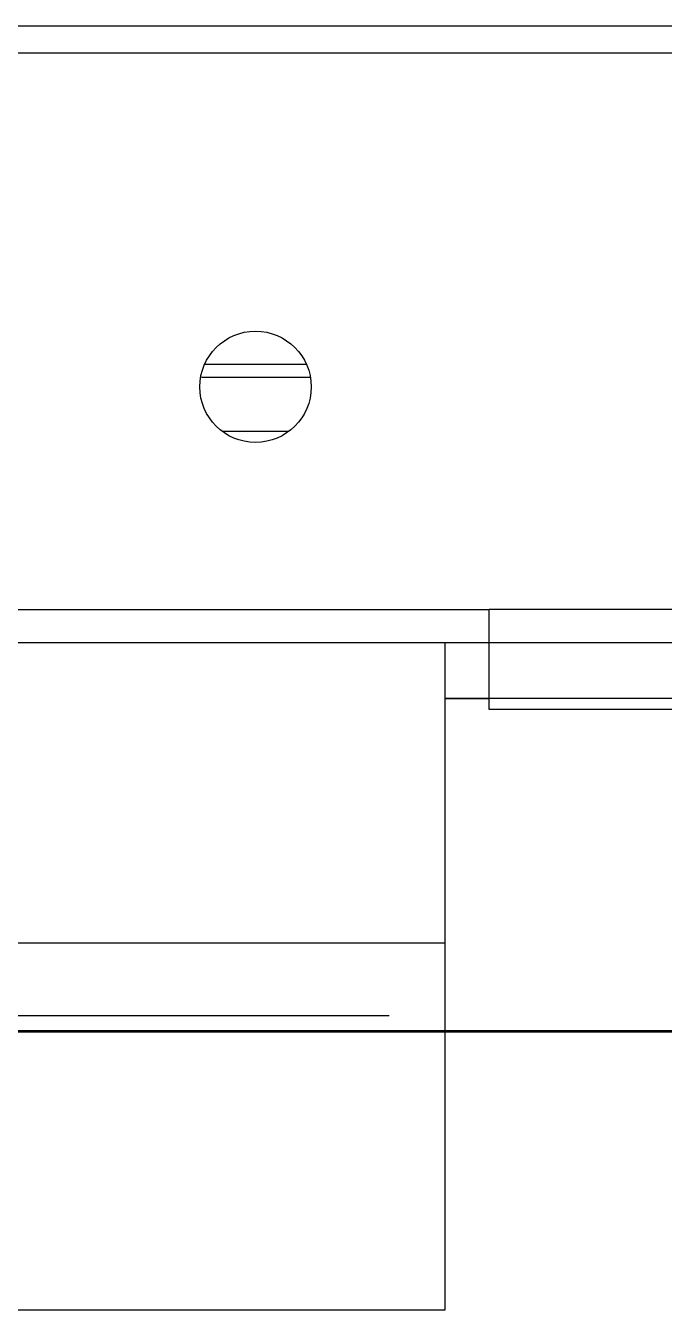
# Model space of a CAD drawing. Header units: millimetres. Extents: x 21899 to 38731, y -5425 to 3612.
# Drawn here: x 25081.8 to 25110.4, y -5423 to -5365.2 of the extents above; entities that cross this region are included whole.
import ezdxf

# ---------------------------------------------------------------- set-up
doc = ezdxf.new("R2010")
doc.units = ezdxf.units.MM

msp = doc.modelspace()

# ---------------------------------------------------------------- linework, layer by layer
at = {"color": 7, "linetype": 'Continuous'}
for p, q in [((25057.073, -5365.238), (25119.739, -5365.238)), ((25094.335, -5380.467), (25089.812, -5380.467)), ((25125.573, -5392.967), (25017.573, -5392.967)), ((25100.573, -5392.967), (25100.573, -5422.967)), ((25125.573, -5395.467), (25100.573, -5395.467)), ((25100.573, -5395.467), (25102.573, -5395.467)), ((25098.073, -5409.738), (22266.073, -5409.738)), ((21917.11, -5410.391), (25517.11, -5410.391)), ((25093.096, -5410.467), (25078.098, -5410.467)), ((25125.573, -5410.467), (25100.573, -5410.467)), ((25100.573, -5422.967), (25017.573, -5422.967))]:
    msp.add_line(p, q, dxfattribs=at)
at = {"color": 3, "linetype": 'Continuous'}
for p, q in [((25111.573, -5366.467), (25072.573, -5366.467)), ((25061.573, -5391.467), (25102.573, -5391.467)), ((25102.573, -5395.967), (25102.573, -5391.467)), ((25122.573, -5395.967), (25102.573, -5395.967))]:
    msp.add_line(p, q, dxfattribs=at)
at = {"color": 9, "linetype": 'Continuous'}
for p, q in [((25094.506, -5381.041), (25089.641, -5381.041)), ((25093.557, -5383.476), (25090.59, -5383.476)), ((25122.573, -5391.467), (25102.573, -5391.467)), ((25100.573, -5406.467), (25017.573, -5406.467))]:
    msp.add_line(p, q, dxfattribs=at)
msp.add_line((25100.573, -5410.467), (25017.573, -5410.467))
at = {"color": 3, "linetype": 'Continuous'}
msp.add_circle((25092.073, -5381.467), 2.5, dxfattribs=at)

doc.saveas('drawing.dxf')
